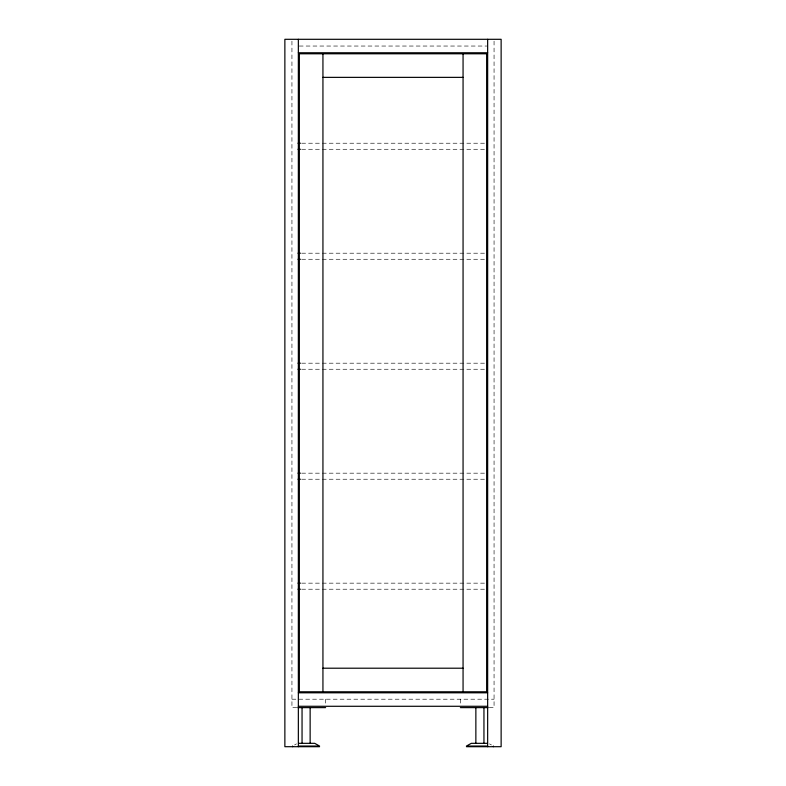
<?xml version="1.0" encoding="UTF-8"?>
<svg xmlns="http://www.w3.org/2000/svg" width="786" height="786" viewBox="0 0 786 786"><rect width="100%" height="100%" fill="white"/><g stroke="black" fill="none" stroke-linecap="round" stroke-linejoin="round"><path stroke-width="0.59" stroke-dasharray="3.93 2.95" d="M294.554 744.961L296.499 743.87M299.23 46.04L486.77 46.04M301.677 143.219L485.345 143.219M301.677 149.281L485.345 149.281M301.677 253.2L485.345 253.2M301.677 259.272L485.345 259.272M301.677 363.191L485.345 363.191M301.677 369.253L485.345 369.253M301.677 473.172L485.345 473.172M301.677 479.234L485.345 479.234M301.677 583.153L485.345 583.153M301.677 589.215L485.345 589.215M291.94 699.206L494.06 699.206M296.754 707.626L291.94 707.626L291.94 39.3M489.246 707.626L494.06 707.626L494.06 39.3M489.501 743.87L491.447 744.961M460.37 699.206L460.37 704.02M325.63 699.206L325.63 704.02"/><path stroke-width="1.18" d="M298.346 52.77L487.654 52.77M322.938 77.362L463.062 77.362M298.002 143.219L300.458 143.219M298.002 149.281L300.458 149.281M298.002 253.2L300.458 253.2M298.002 259.272L300.458 259.272M298.002 363.191L300.458 363.191M298.002 369.253L300.458 369.253M298.002 473.172L300.458 473.172M298.002 479.234L300.458 479.234M298.002 583.153L300.458 583.153M298.002 589.215L300.458 589.215M322.938 668.208L463.062 668.208M298.346 692.8L487.654 692.8M298.346 706.28L487.654 706.28M297.963 707.626L325.63 707.626M460.37 707.626L488.037 707.626M298.621 743.33L314.714 743.33L319.568 746.052L299.358 746.052M487.379 743.33L471.286 743.33L466.432 746.052L486.642 746.052M319.568 746.7L284.866 746.7L284.866 39.3L501.134 39.3L501.134 746.7L466.432 746.7M493.382 746.052L493.382 746.7M487.654 39.3L487.654 746.7M483.95 707.626L483.95 743.33M475.864 707.626L475.864 743.33M463.062 53.782L463.062 691.788M322.938 53.782L322.938 691.788M310.136 707.626L310.136 743.33M302.05 707.626L302.05 743.33M298.346 39.3L298.346 746.7M292.618 746.052L292.618 746.7M486.642 53.782L299.358 53.782L299.358 691.788L486.642 691.788L486.642 53.782"/></g></svg>
